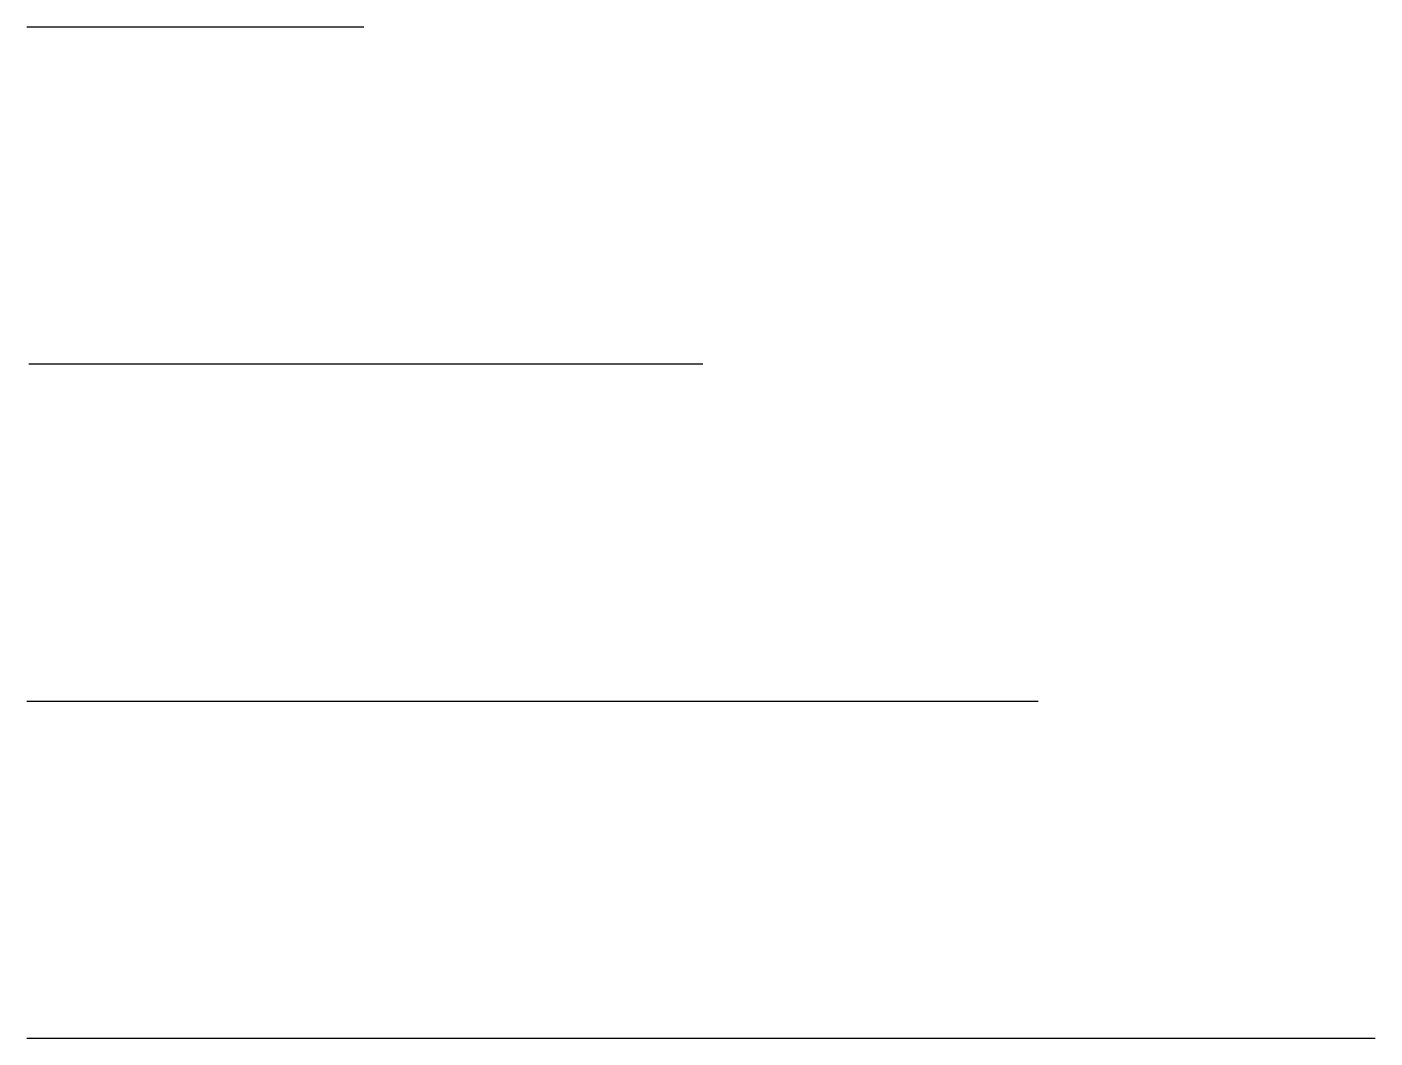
# Model space of a CAD drawing. Extents: x 0 to 30, y 0.1 to 22.6.
import ezdxf

# ---------------------------------------------------------------- set-up
doc = ezdxf.new("R2010")
doc.units = 0
doc.layers.add('Layer_1', color=7, linetype='CONTINUOUS')

msp = doc.modelspace()

# ---------------------------------------------------------------- linework, layer by layer
at = {"layer": 'Layer_1', "color": 1}
for p, q in [((0, 22.59933), (7.5, 22.59933)), ((7.5, 22.59933), (7.5, 22.59933)), ((7.5, 22.59933), (7.5, 22.59933)), ((0.038573, 15.099218), (15.038573, 15.099218)), ((0, 7.599218), (22.5, 7.599218)), ((0, 0.099218), (30, 0.099218))]:
    msp.add_line(p, q, dxfattribs=at)

doc.saveas('drawing.dxf')
